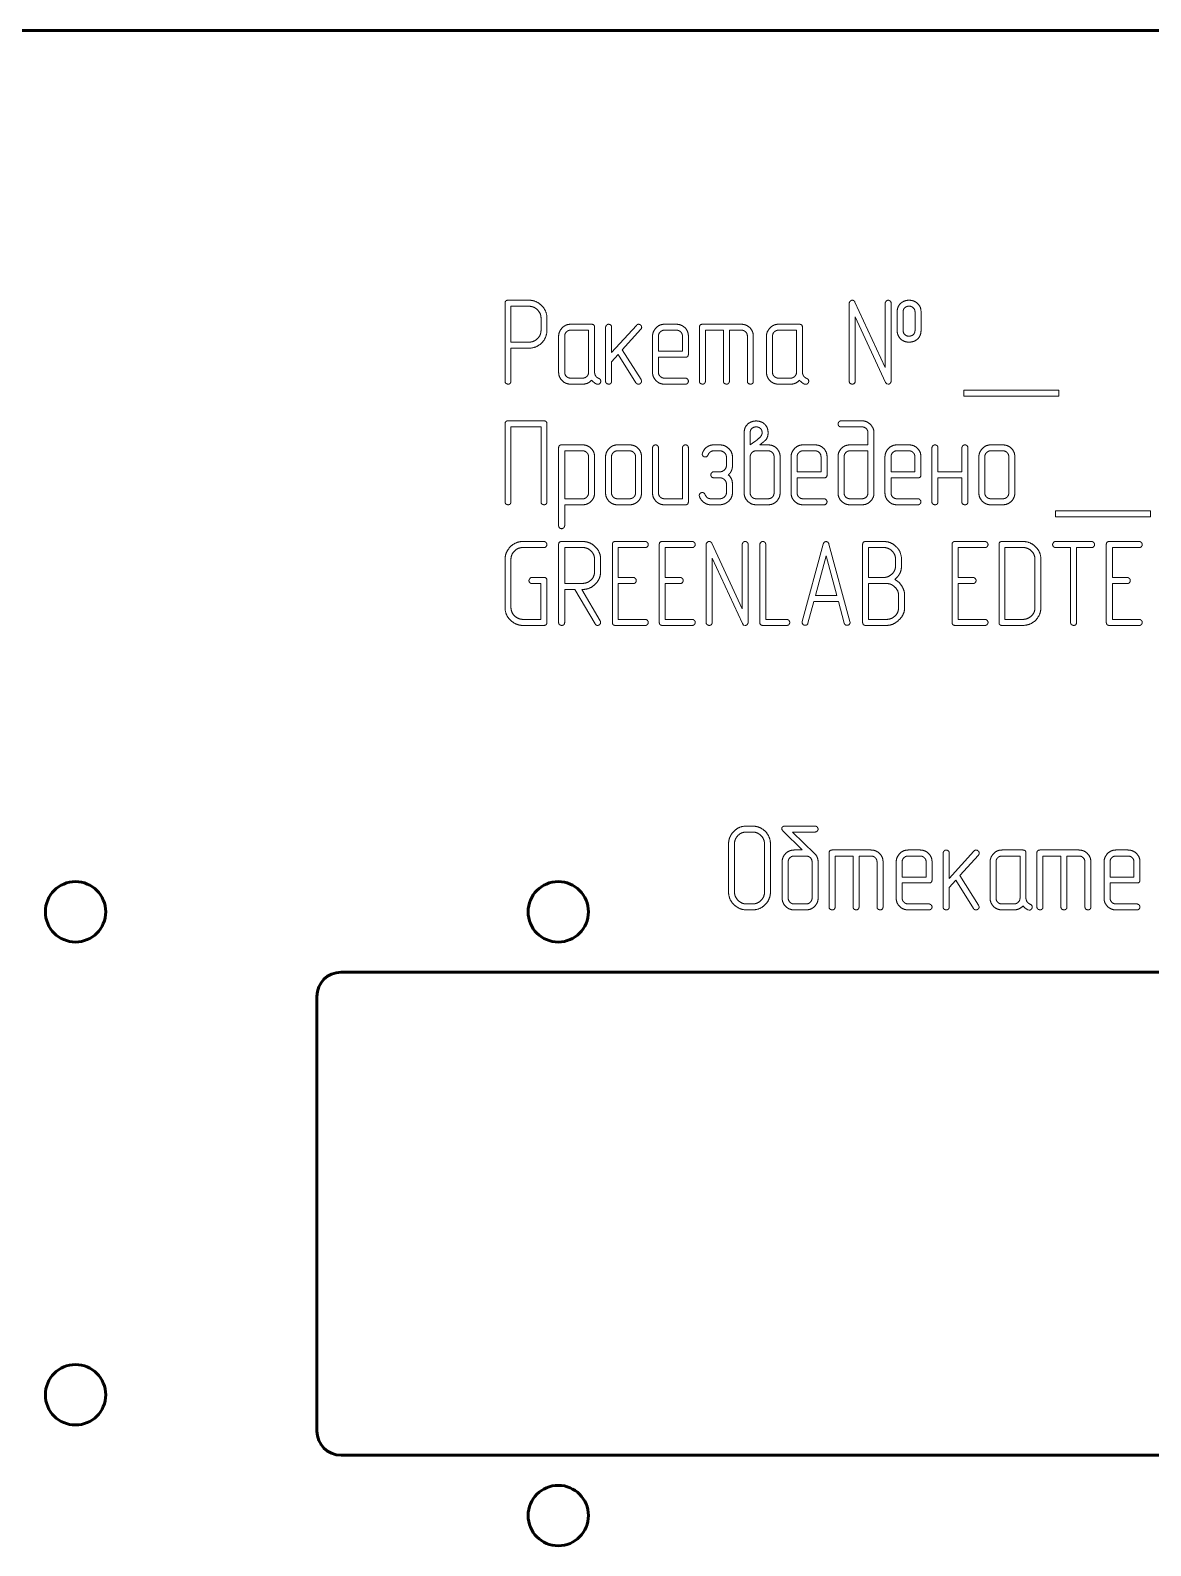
# Model space of a CAD drawing. Header units: millimetres. Extents: x 7 to 590, y 9 to 277.
# Drawn here: x 320.4 to 413.3, y 151.6 to 277.1 of the extents above; entities that cross this region are included whole.
import ezdxf

# ---------------------------------------------------------------- set-up
doc = ezdxf.new("R2010")
doc.units = ezdxf.units.MM
doc.linetypes.add('K5LT_BASIC', pattern=[0])
doc.linetypes.add('K5LT_THIN', pattern=[0])
doc.layers.add('Системный слой', color=7, linetype='Continuous')

msp = doc.modelspace()

# ---------------------------------------------------------------- linework, layer by layer
at = {"layer": 'Системный слой', "color": 150, "linetype": 'K5LT_BASIC', "lineweight": 60, "true_color": 0x0080ff}
for p, q in [((478.19, 277.13), (10.19, 277.13)), ((452.19, 199.13), (346.19, 199.13)), ((344.19, 197.13), (344.19, 161.13)), ((346.19, 159.13), (452.19, 159.13))]:
    msp.add_line(p, q, dxfattribs=at)
at = {"layer": 'Системный слой', "color": 7, "linetype": 'K5LT_THIN', "lineweight": 18}
for p, q in [((361.76, 254.78), (360.02, 254.78)), ((359.78, 254.53), (359.78, 248.08)), ((360.27, 254.28), (360.27, 251.31)), ((361.76, 254.28), (360.27, 254.28)), ((388.3, 254.53), (388.3, 248.08)), ((391.28, 249.21), (388.77, 254.63)), ((391.28, 254.53), (391.28, 249.21)), ((391.77, 248.08), (391.77, 254.53)), ((392.27, 253.79), (392.27, 252.3)), ((392.76, 253.79), (392.76, 252.3)), ((393.75, 252.3), (393.75, 253.79)), ((394.25, 252.3), (394.25, 253.79)), ((362.76, 252.3), (362.76, 253.29)), ((363.25, 252.3), (363.25, 253.29)), ((366.95, 252.79), (365.21, 252.79)), ((366.7, 252.3), (365.21, 252.3)), ((366.7, 248.82), (366.7, 252.3)), ((367.2, 248.82), (367.2, 252.54)), ((368.11, 252.54), (368.11, 248.08)), ((370.66, 252.7), (368.61, 250.44)), ((368.61, 250.44), (368.61, 252.54)), ((369.49, 250.68), (371.03, 252.37)), ((373.98, 252.79), (372.99, 252.79)), ((373.98, 252.3), (372.99, 252.3)), ((375.89, 252.54), (375.89, 248.08)), ((379.36, 252.79), (376.14, 252.79)), ((376.38, 248.08), (376.38, 252.3)), ((376.38, 252.3), (377.87, 252.3)), ((377.87, 252.3), (377.87, 248.08)), ((378.37, 248.08), (378.37, 252.3)), ((378.37, 252.3), (379.36, 252.3)), ((384.17, 252.79), (382.44, 252.79)), ((383.93, 252.3), (382.44, 252.3)), ((383.93, 248.82), (383.93, 252.3)), ((384.42, 248.82), (384.42, 252.54)), ((388.79, 253.4), (391.3, 247.98)), ((388.79, 248.08), (388.79, 253.4)), ((360.27, 251.31), (361.76, 251.31)), ((364.22, 251.8), (364.22, 248.82)), ((364.72, 251.8), (364.72, 248.82)), ((372, 251.8), (372, 248.82)), ((372.49, 251.8), (372.49, 250.56)), ((374.48, 250.56), (374.48, 251.8)), ((374.97, 250.31), (374.97, 251.8)), ((379.86, 251.8), (379.86, 248.08)), ((380.35, 248.08), (380.35, 251.8)), ((381.44, 251.8), (381.44, 248.82)), ((381.94, 251.8), (381.94, 248.82)), ((360.27, 250.81), (361.76, 250.81)), ((360.27, 248.08), (360.27, 250.81)), ((368.61, 249.69), (369.15, 250.29)), ((369.15, 250.29), (370.63, 247.95)), ((371.05, 248.21), (369.49, 250.68)), ((372.49, 250.56), (374.48, 250.56)), ((372.49, 250.06), (374.73, 250.06)), ((372.49, 248.82), (372.49, 250.06)), ((368.61, 248.08), (368.61, 249.69)), ((365.21, 248.33), (366.2, 248.33)), ((365.21, 247.83), (366.2, 247.83)), ((367.39, 247.83), (367.47, 247.82)), ((371.09, 248.08), (371.05, 248.21)), ((374.73, 248.33), (372.99, 248.33)), ((372.99, 247.83), (374.73, 247.83)), ((382.44, 248.33), (383.43, 248.33)), ((382.44, 247.83), (383.43, 247.83)), ((384.61, 247.83), (384.7, 247.82)), ((391.3, 247.98), (391.4, 247.86)), ((391.4, 247.86), (391.52, 247.83)), ((405.66, 247.34), (397.8, 247.34)), ((397.8, 247.34), (397.8, 246.84)), ((405.66, 246.84), (405.66, 247.34)), ((397.8, 246.84), (405.66, 246.84)), ((363, 244.79), (360.02, 244.79)), ((389.35, 244.79), (387.62, 244.79)), ((359.78, 244.54), (359.78, 238.09)), ((360.27, 238.09), (360.27, 244.29)), ((360.27, 244.29), (362.76, 244.29)), ((362.76, 244.29), (362.76, 238.09)), ((363.25, 238.09), (363.25, 244.54)), ((379.59, 243.8), (379.59, 238.83)), ((380.09, 243.8), (380.09, 242.8)), ((387.62, 244.29), (389.35, 244.29)), ((389.85, 243.8), (389.85, 242.8)), ((390.35, 238.83), (390.35, 243.8)), ((364.22, 242.55), (364.22, 236.1)), ((366.21, 242.8), (364.47, 242.8)), ((364.72, 242.31), (364.72, 238.33)), ((366.21, 242.31), (364.72, 242.31)), ((370.09, 242.8), (369.1, 242.8)), ((370.09, 242.31), (369.1, 242.31)), ((372, 242.55), (372, 238.83)), ((372.49, 238.83), (372.49, 242.55)), ((374.48, 242.55), (374.48, 238.34)), ((374.97, 238.09), (374.97, 242.55)), ((377.57, 242.8), (377.07, 242.8)), ((377.07, 242.31), (377.57, 242.31)), ((380.09, 242.8), (380.47, 243.07)), ((381.57, 242.31), (380.59, 242.31)), ((380.9, 242.8), (381.18, 243.03)), ((381.57, 242.8), (380.9, 242.8)), ((385.47, 242.8), (384.47, 242.8)), ((385.47, 242.31), (384.47, 242.31)), ((389.85, 242.8), (388.37, 242.8)), ((389.85, 242.31), (388.37, 242.31)), ((389.85, 238.83), (389.85, 242.31)), ((393.24, 242.8), (392.25, 242.8)), ((393.24, 242.31), (392.25, 242.31)), ((395.15, 242.55), (395.15, 238.09)), ((395.65, 240.57), (395.65, 242.56)), ((397.63, 242.56), (397.63, 240.57)), ((398.13, 238.09), (398.13, 242.55)), ((401.02, 242.8), (400.03, 242.8)), ((401.02, 242.31), (400.03, 242.31)), ((366.7, 238.83), (366.7, 241.82)), ((367.2, 238.83), (367.2, 241.82)), ((368.11, 241.81), (368.11, 238.83)), ((368.6, 241.81), (368.6, 238.83)), ((370.59, 238.83), (370.59, 241.81)), ((371.09, 238.83), (371.09, 241.81)), ((376.14, 242.12), (376.12, 242.03)), ((376.38, 241.8), (376.48, 241.82)), ((376.48, 241.82), (376.51, 241.84)), ((378.12, 241.81), (378.12, 241.07)), ((378.62, 241.07), (378.62, 241.81)), ((380.09, 241.81), (380.09, 238.83)), ((382.07, 238.83), (382.07, 241.81)), ((382.57, 238.83), (382.57, 241.81)), ((383.48, 241.81), (383.48, 238.83)), ((383.98, 241.81), (383.98, 240.57)), ((385.96, 240.57), (385.96, 241.81)), ((386.46, 240.32), (386.46, 241.81)), ((387.37, 241.81), (387.37, 238.83)), ((387.87, 241.81), (387.87, 238.83)), ((391.26, 241.81), (391.26, 238.83)), ((391.76, 241.81), (391.76, 240.57)), ((393.74, 240.57), (393.74, 241.81)), ((394.24, 240.32), (394.24, 241.81)), ((399.04, 241.81), (399.04, 238.83)), ((399.53, 241.81), (399.53, 238.83)), ((401.52, 238.83), (401.52, 241.81)), ((402.02, 238.83), (402.02, 241.81)), ((377.57, 240.57), (377.07, 240.57)), ((377.07, 240.08), (377.57, 240.08)), ((383.98, 240.57), (385.96, 240.57)), ((383.98, 238.83), (383.98, 240.07)), ((383.98, 240.07), (386.21, 240.07)), ((391.76, 240.57), (393.74, 240.57)), ((391.76, 238.83), (391.76, 240.07)), ((391.76, 240.07), (393.99, 240.07)), ((397.63, 240.57), (395.65, 240.57)), ((395.65, 240.08), (397.63, 240.08)), ((395.65, 238.09), (395.65, 240.08)), ((397.63, 240.08), (397.63, 238.09)), ((375.87, 238.62), (375.88, 238.53)), ((378.12, 239.58), (378.12, 238.83)), ((378.62, 238.83), (378.62, 239.58)), ((364.72, 238.33), (366.21, 238.33)), ((364.72, 237.84), (366.21, 237.84)), ((364.72, 236.1), (364.72, 237.84)), ((369.1, 238.34), (370.09, 238.34)), ((369.1, 237.84), (370.09, 237.84)), ((374.48, 238.34), (372.99, 238.34)), ((372.99, 237.84), (374.73, 237.84)), ((377.57, 238.34), (376.83, 238.34)), ((376.83, 237.84), (377.57, 237.84)), ((380.59, 238.34), (381.57, 238.34)), ((380.59, 237.84), (381.57, 237.84)), ((386.21, 238.34), (384.47, 238.34)), ((384.47, 237.84), (386.21, 237.84)), ((388.37, 238.34), (389.35, 238.34)), ((388.37, 237.84), (389.35, 237.84)), ((393.99, 238.34), (392.25, 238.34)), ((392.25, 237.84), (393.99, 237.84)), ((400.03, 238.34), (401.02, 238.34)), ((400.03, 237.84), (401.02, 237.84)), ((413.25, 237.35), (405.4, 237.35)), ((405.4, 237.35), (405.4, 236.85)), ((413.25, 236.85), (413.25, 237.35)), ((405.4, 236.85), (413.25, 236.85)), ((363, 234.8), (361.26, 234.8)), ((366.2, 234.8), (364.47, 234.8)), ((371.4, 234.8), (368.92, 234.8)), ((375.29, 234.8), (372.81, 234.8)), ((391.15, 234.8), (389.66, 234.8)), ((399.55, 234.8), (397.07, 234.8)), ((402.69, 234.8), (400.95, 234.8)), ((408.38, 234.8), (405.4, 234.8)), ((412.33, 234.8), (409.85, 234.8)), ((361.26, 234.3), (363, 234.3)), ((364.22, 234.55), (364.22, 228.1)), ((364.72, 234.3), (364.72, 231.33)), ((366.2, 234.3), (364.72, 234.3)), ((368.67, 234.55), (368.67, 228.1)), ((369.16, 234.3), (371.4, 234.3)), ((369.16, 231.82), (369.16, 234.3)), ((372.56, 234.55), (372.56, 228.1)), ((373.05, 231.82), (373.05, 234.3)), ((373.05, 234.3), (375.29, 234.3)), ((376.44, 234.55), (376.44, 228.1)), ((379.43, 229.23), (376.92, 234.65)), ((379.43, 234.55), (379.43, 229.23)), ((379.92, 228.1), (379.92, 234.55)), ((380.89, 234.55), (380.89, 228.1)), ((381.38, 228.35), (381.38, 234.55)), ((386.14, 234.57), (384.41, 228.17)), ((386.38, 233.61), (385.5, 230.34)), ((387.26, 230.34), (386.38, 233.61)), ((388.36, 228.17), (386.62, 234.57)), ((389.41, 234.55), (389.41, 228.1)), ((391.14, 234.3), (389.9, 234.3)), ((389.9, 234.3), (389.9, 231.82)), ((392.61, 233.62), (392.53, 233.88)), ((392.63, 233.46), (392.61, 233.62)), ((392.63, 232.81), (392.63, 233.46)), ((396.82, 234.55), (396.82, 228.1)), ((397.32, 234.3), (399.55, 234.3)), ((397.32, 231.82), (397.32, 234.3)), ((400.71, 234.55), (400.71, 228.1)), ((402.69, 234.3), (401.2, 234.3)), ((401.2, 234.3), (401.2, 228.35)), ((405.4, 234.3), (406.64, 234.3)), ((406.64, 234.3), (406.64, 228.1)), ((407.13, 234.3), (408.38, 234.3)), ((407.13, 228.1), (407.13, 234.3)), ((409.6, 234.55), (409.6, 228.1)), ((410.1, 231.82), (410.1, 234.3)), ((410.1, 234.3), (412.33, 234.3)), ((359.78, 233.31), (359.78, 229.34)), ((360.27, 229.34), (360.27, 233.31)), ((367.2, 232.32), (367.2, 233.31)), ((367.7, 232.32), (367.7, 233.31)), ((376.94, 233.42), (379.45, 228)), ((376.94, 228.1), (376.94, 233.42)), ((392.14, 232.81), (392.14, 233.31)), ((403.69, 229.34), (403.69, 233.31)), ((404.18, 229.34), (404.18, 233.31)), ((363, 231.82), (362.01, 231.82)), ((362.01, 231.32), (362.75, 231.32)), ((362.75, 231.32), (362.75, 228.35)), ((363.25, 228.1), (363.25, 231.57)), ((364.72, 231.33), (366.2, 231.33)), ((370.41, 231.82), (369.16, 231.82)), ((369.16, 231.32), (370.41, 231.32)), ((369.16, 228.35), (369.16, 231.32)), ((374.3, 231.82), (373.05, 231.82)), ((373.05, 231.32), (374.3, 231.32)), ((373.05, 228.35), (373.05, 231.32)), ((389.9, 231.82), (391.14, 231.82)), ((391.39, 231.32), (389.9, 231.32)), ((389.9, 231.32), (389.9, 228.35)), ((398.56, 231.82), (397.32, 231.82)), ((397.32, 231.32), (398.56, 231.32)), ((397.32, 228.35), (397.32, 231.32)), ((411.34, 231.82), (410.1, 231.82)), ((410.1, 228.35), (410.1, 231.32)), ((410.1, 231.32), (411.34, 231.32)), ((364.72, 230.83), (365.57, 230.83)), ((364.72, 228.1), (364.72, 230.83)), ((365.57, 230.83), (367.24, 227.97)), ((366.14, 230.83), (366.2, 230.83)), ((367.66, 228.22), (366.14, 230.83)), ((384.88, 228.04), (385.37, 229.84)), ((385.37, 229.84), (387.4, 229.84)), ((385.5, 230.34), (387.26, 230.34)), ((387.4, 229.84), (387.88, 228.04)), ((392.39, 229.34), (392.39, 230.33)), ((392.89, 229.34), (392.89, 230.33)), ((362.75, 228.35), (361.26, 228.35)), ((361.26, 227.85), (363, 227.85)), ((368.92, 227.85), (371.4, 227.85)), ((371.4, 228.35), (369.16, 228.35)), ((372.81, 227.85), (375.29, 227.85)), ((375.29, 228.35), (373.05, 228.35)), ((379.45, 228), (379.55, 227.88)), ((379.55, 227.88), (379.67, 227.85)), ((381.14, 227.85), (383.12, 227.85)), ((383.12, 228.35), (381.38, 228.35)), ((384.41, 228.17), (384.4, 228.1)), ((388.37, 228.09), (388.36, 228.17)), ((389.66, 227.85), (391.39, 227.85)), ((389.9, 228.35), (391.39, 228.35)), ((397.07, 227.85), (399.55, 227.85)), ((399.55, 228.35), (397.32, 228.35)), ((400.95, 227.85), (402.69, 227.85)), ((401.2, 228.35), (402.69, 228.35)), ((409.85, 227.85), (412.33, 227.85)), ((412.33, 228.35), (410.1, 228.35)), ((380.28, 211.23), (379.78, 211.23)), ((382.74, 210.91), (382.82, 210.81)), ((385.47, 211.23), (382.99, 211.23)), ((378.3, 209.74), (378.3, 205.78)), ((378.79, 209.74), (378.79, 205.78)), ((380.28, 210.74), (379.78, 210.74)), ((381.28, 205.78), (381.28, 209.74)), ((381.77, 205.78), (381.77, 209.74)), ((382.82, 210.81), (384.41, 209.25)), ((385.42, 208.97), (383.6, 210.74)), ((383.6, 210.74), (385.47, 210.74)), ((384.41, 209.25), (383.74, 209.25)), ((384.72, 208.75), (383.74, 208.75)), ((385.43, 208.96), (385.42, 208.97)), ((385.44, 208.95), (385.43, 208.96)), ((386.63, 209), (386.63, 204.54)), ((390.1, 209.25), (386.88, 209.25)), ((387.13, 204.54), (387.13, 208.75)), ((387.13, 208.75), (388.62, 208.75)), ((388.62, 208.75), (388.62, 204.54)), ((389.11, 208.75), (390.1, 208.75)), ((389.11, 204.54), (389.11, 208.75)), ((394.17, 209.25), (393.18, 209.25)), ((394.17, 208.75), (393.18, 208.75)), ((396.08, 209), (396.08, 204.54)), ((398.63, 209.16), (396.58, 206.89)), ((396.58, 206.89), (396.58, 209)), ((397.46, 207.14), (399, 208.82)), ((402.69, 209.25), (400.96, 209.25)), ((402.45, 208.75), (400.96, 208.75)), ((402.45, 205.28), (402.45, 208.75)), ((402.94, 205.28), (402.94, 209)), ((403.85, 209), (403.85, 204.54)), ((407.33, 209.25), (404.1, 209.25)), ((404.35, 208.75), (405.84, 208.75)), ((404.35, 204.54), (404.35, 208.75)), ((405.84, 208.75), (405.84, 204.54)), ((406.34, 208.75), (407.33, 208.75)), ((406.34, 204.54), (406.34, 208.75)), ((411.39, 209.25), (410.4, 209.25)), ((411.4, 208.75), (410.4, 208.75)), ((382.74, 208.26), (382.74, 205.28)), ((383.24, 208.26), (383.24, 205.28)), ((385.22, 205.28), (385.22, 208.26)), ((385.72, 205.28), (385.72, 208.26)), ((390.6, 208.26), (390.6, 204.54)), ((391.1, 204.54), (391.1, 208.26)), ((392.19, 208.26), (392.19, 205.28)), ((392.68, 208.26), (392.68, 207.01)), ((394.67, 207.01), (394.67, 208.26)), ((395.16, 206.77), (395.16, 208.26)), ((399.02, 204.67), (397.46, 207.14)), ((399.97, 208.26), (399.97, 205.28)), ((400.46, 208.26), (400.46, 205.28)), ((407.83, 208.26), (407.83, 204.54)), ((408.32, 204.54), (408.32, 208.26)), ((409.41, 208.26), (409.41, 205.28)), ((409.91, 208.26), (409.91, 207.01)), ((411.89, 207.01), (411.89, 208.26)), ((412.39, 206.77), (412.39, 208.26)), ((392.68, 207.01), (394.67, 207.01)), ((392.68, 206.52), (394.91, 206.52)), ((392.68, 205.28), (392.68, 206.52)), ((396.58, 206.15), (397.12, 206.75)), ((396.58, 204.54), (396.58, 206.15)), ((397.12, 206.75), (398.6, 204.4)), ((409.91, 207.01), (411.89, 207.01)), ((409.91, 206.52), (412.14, 206.52)), ((409.91, 205.28), (409.91, 206.52)), ((379.78, 204.78), (380.28, 204.78)), ((383.74, 204.78), (384.72, 204.78)), ((394.91, 204.78), (393.18, 204.78)), ((399.06, 204.53), (399.02, 204.67)), ((400.96, 204.78), (401.95, 204.78)), ((412.14, 204.78), (410.4, 204.78)), ((379.78, 204.29), (380.28, 204.29)), ((383.74, 204.29), (384.72, 204.29)), ((393.18, 204.29), (394.91, 204.29)), ((400.96, 204.29), (401.95, 204.29)), ((403.13, 204.29), (403.22, 204.27)), ((410.4, 204.29), (412.14, 204.29))]:
    msp.add_line(p, q, dxfattribs=at)
at = {"layer": 'Системный слой', "color": 150, "linetype": 'K5LT_BASIC', "lineweight": 60, "true_color": 0x0080ff}
for centre in [(324.19, 204.13), (364.19, 204.13), (324.19, 164.13), (364.19, 154.13)]:
    msp.add_circle(centre, 2.5, dxfattribs=at)
for centre, start, end in [((346.19, 197.13), 90, 180), ((346.19, 161.13), 180, 270)]:
    msp.add_arc(centre, 2, start, end, dxfattribs=at)
at = {"layer": 'Системный слой', "color": 7, "linetype": 'K5LT_THIN', "lineweight": 18}
for points in [[(360.02, 254.78), (359.78, 254.78), (359.78, 254.53)], [(362.81, 254.34), (362.37, 254.78), (361.76, 254.78)], [(388.55, 254.78), (388.45, 254.78), (388.37, 254.69)], [(388.67, 254.75), (388.6, 254.78), (388.55, 254.78)], [(391.52, 254.78), (391.42, 254.78), (391.35, 254.69)], [(391.69, 254.71), (391.61, 254.78), (391.52, 254.78)], [(393.26, 254.78), (392.86, 254.78), (392.57, 254.53)], [(393.94, 254.53), (393.66, 254.78), (393.26, 254.78)], [(362.46, 253.99), (362.17, 254.28), (361.76, 254.28)], [(362.76, 253.29), (362.76, 253.7), (362.46, 253.99)], [(363.25, 253.29), (363.25, 253.91), (362.81, 254.34)], [(388.37, 254.69), (388.3, 254.61), (388.3, 254.53)], [(388.77, 254.63), (388.73, 254.72), (388.67, 254.75)], [(391.35, 254.69), (391.28, 254.61), (391.28, 254.53)], [(391.77, 254.53), (391.77, 254.65), (391.69, 254.71)], [(392.57, 254.53), (392.27, 254.26), (392.27, 253.79)], [(392.91, 254.16), (392.76, 254.04), (392.76, 253.79)], [(393.26, 254.29), (393.05, 254.29), (392.91, 254.16)], [(393.6, 254.15), (393.46, 254.29), (393.26, 254.29)], [(393.75, 253.79), (393.75, 254.02), (393.6, 254.15)], [(394.25, 253.79), (394.25, 254.27), (393.94, 254.53)], [(362.46, 251.59), (362.76, 251.87), (362.76, 252.3)], [(362.82, 251.25), (363.25, 251.69), (363.25, 252.3)], [(364.5, 252.48), (364.22, 252.17), (364.22, 251.8)], [(365.21, 252.79), (364.79, 252.79), (364.5, 252.48)], [(365.21, 252.3), (365, 252.3), (364.86, 252.15)], [(367.2, 252.54), (367.2, 252.79), (366.95, 252.79)], [(368.19, 252.71), (368.11, 252.62), (368.11, 252.54)], [(368.36, 252.79), (368.26, 252.79), (368.19, 252.71)], [(368.53, 252.73), (368.45, 252.79), (368.36, 252.79)], [(368.61, 252.54), (368.61, 252.66), (368.53, 252.73)], [(370.85, 252.79), (370.75, 252.79), (370.66, 252.7)], [(371.02, 252.72), (370.94, 252.79), (370.85, 252.79)], [(371.1, 252.53), (371.1, 252.64), (371.02, 252.72)], [(371.03, 252.37), (371.1, 252.44), (371.1, 252.53)], [(372.28, 252.48), (372, 252.17), (372, 251.8)], [(372.99, 252.79), (372.56, 252.79), (372.28, 252.48)], [(372.99, 252.3), (372.78, 252.3), (372.64, 252.15)], [(374.68, 252.51), (374.39, 252.79), (373.98, 252.79)], [(374.34, 252.15), (374.19, 252.3), (373.98, 252.3)], [(374.97, 251.8), (374.97, 252.22), (374.68, 252.51)], [(376.14, 252.79), (375.89, 252.79), (375.89, 252.54)], [(380.06, 252.51), (379.77, 252.79), (379.36, 252.79)], [(379.36, 252.3), (379.57, 252.3), (379.72, 252.15)], [(380.35, 251.8), (380.35, 252.22), (380.06, 252.51)], [(381.73, 252.48), (381.44, 252.17), (381.44, 251.8)], [(382.44, 252.79), (382.01, 252.79), (381.73, 252.48)], [(382.44, 252.3), (382.23, 252.3), (382.08, 252.15)], [(384.42, 252.54), (384.42, 252.79), (384.17, 252.79)], [(392.27, 252.3), (392.27, 251.83), (392.58, 251.55)], [(392.76, 252.3), (392.76, 252.06), (392.92, 251.92)], [(393.6, 251.92), (393.75, 252.06), (393.75, 252.3)], [(393.94, 251.55), (394.25, 251.83), (394.25, 252.3)], [(361.76, 251.31), (362.16, 251.31), (362.46, 251.59)], [(361.76, 250.81), (362.38, 250.81), (362.82, 251.25)], [(364.86, 252.15), (364.72, 252.01), (364.72, 251.8)], [(372.64, 252.15), (372.49, 252.01), (372.49, 251.8)], [(374.48, 251.8), (374.48, 252.01), (374.34, 252.15)], [(379.72, 252.15), (379.86, 252.01), (379.86, 251.8)], [(382.08, 252.15), (381.94, 252.01), (381.94, 251.8)], [(392.58, 251.55), (392.86, 251.31), (393.26, 251.31)], [(392.92, 251.92), (393.05, 251.8), (393.26, 251.8)], [(393.26, 251.8), (393.41, 251.8), (393.6, 251.92)], [(393.26, 251.31), (393.66, 251.31), (393.94, 251.55)], [(374.73, 250.06), (374.97, 250.06), (374.97, 250.31)], [(364.22, 248.82), (364.22, 248.41), (364.51, 248.12)], [(364.72, 248.82), (364.72, 248.61), (364.86, 248.47)], [(366.56, 248.47), (366.7, 248.61), (366.7, 248.82)], [(367.29, 248.51), (367.2, 248.68), (367.2, 248.82)], [(367.53, 248.31), (367.36, 248.4), (367.29, 248.51)], [(372, 248.82), (372, 248.41), (372.29, 248.12)], [(372.64, 248.47), (372.49, 248.61), (372.49, 248.82)], [(381.44, 248.82), (381.44, 248.41), (381.73, 248.12)], [(381.94, 248.82), (381.94, 248.61), (382.08, 248.47)], [(383.78, 248.47), (383.93, 248.61), (383.93, 248.82)], [(384.51, 248.51), (384.42, 248.68), (384.42, 248.82)], [(384.76, 248.31), (384.58, 248.4), (384.51, 248.51)], [(359.78, 248.08), (359.78, 247.95), (359.85, 247.89)], [(359.85, 247.89), (359.98, 247.83), (360.02, 247.83)], [(360.02, 247.83), (360.13, 247.83), (360.2, 247.89)], [(360.2, 247.89), (360.27, 247.96), (360.27, 248.08)], [(364.51, 248.12), (364.8, 247.83), (365.21, 247.83)], [(364.86, 248.47), (365, 248.33), (365.21, 248.33)], [(366.2, 248.33), (366.41, 248.33), (366.56, 248.47)], [(366.2, 247.83), (366.66, 247.83), (366.95, 248.16)], [(366.95, 248.16), (367.1, 248), (367.15, 247.97)], [(367.15, 247.97), (367.28, 247.86), (367.39, 247.83)], [(367.47, 247.82), (367.58, 247.82), (367.64, 247.89)], [(367.71, 248.07), (367.71, 248.25), (367.53, 248.31)], [(367.64, 247.89), (367.71, 247.97), (367.71, 248.07)], [(368.11, 248.08), (368.11, 247.95), (368.19, 247.89)], [(368.19, 247.89), (368.32, 247.83), (368.36, 247.83)], [(368.36, 247.83), (368.47, 247.83), (368.54, 247.89)], [(368.54, 247.89), (368.61, 247.96), (368.61, 248.08)], [(370.63, 247.95), (370.68, 247.88), (370.72, 247.86)], [(370.72, 247.86), (370.77, 247.83), (370.83, 247.83)], [(370.83, 247.83), (370.93, 247.83), (371.01, 247.9)], [(371.01, 247.9), (371.09, 247.99), (371.09, 248.08)], [(372.29, 248.12), (372.57, 247.83), (372.99, 247.83)], [(372.99, 248.33), (372.78, 248.33), (372.64, 248.47)], [(374.9, 248.25), (374.82, 248.33), (374.73, 248.33)], [(374.73, 247.83), (374.85, 247.83), (374.91, 247.91)], [(374.97, 248.08), (374.97, 248.17), (374.9, 248.25)], [(374.91, 247.91), (374.97, 247.99), (374.97, 248.08)], [(375.89, 248.08), (375.89, 247.95), (375.96, 247.89)], [(375.96, 247.89), (376.09, 247.83), (376.14, 247.83)], [(376.14, 247.83), (376.24, 247.83), (376.31, 247.89)], [(376.31, 247.89), (376.38, 247.96), (376.38, 248.08)], [(377.87, 248.08), (377.87, 247.95), (377.95, 247.89)], [(377.95, 247.89), (378.08, 247.83), (378.12, 247.83)], [(378.12, 247.83), (378.23, 247.83), (378.3, 247.89)], [(378.3, 247.89), (378.37, 247.96), (378.37, 248.08)], [(379.86, 248.08), (379.86, 247.95), (379.93, 247.89)], [(379.93, 247.89), (380.06, 247.83), (380.11, 247.83)], [(380.11, 247.83), (380.22, 247.83), (380.29, 247.89)], [(380.29, 247.89), (380.35, 247.96), (380.35, 248.08)], [(381.73, 248.12), (382.02, 247.83), (382.44, 247.83)], [(382.08, 248.47), (382.23, 248.33), (382.44, 248.33)], [(383.43, 248.33), (383.64, 248.33), (383.78, 248.47)], [(383.43, 247.83), (383.88, 247.83), (384.17, 248.16)], [(384.17, 248.16), (384.33, 248), (384.37, 247.97)], [(384.37, 247.97), (384.5, 247.86), (384.61, 247.83)], [(384.7, 247.82), (384.81, 247.82), (384.87, 247.89)], [(384.94, 248.07), (384.94, 248.25), (384.76, 248.31)], [(384.87, 247.89), (384.94, 247.97), (384.94, 248.07)], [(388.3, 248.08), (388.3, 247.95), (388.37, 247.89)], [(388.37, 247.89), (388.5, 247.83), (388.54, 247.83)], [(388.54, 247.83), (388.65, 247.83), (388.72, 247.89)], [(388.72, 247.89), (388.79, 247.96), (388.79, 248.08)], [(391.52, 247.83), (391.62, 247.83), (391.7, 247.9)], [(391.7, 247.9), (391.77, 248.02), (391.77, 248.08)], [(360.02, 244.79), (359.78, 244.79), (359.78, 244.54)], [(363.25, 244.54), (363.25, 244.79), (363, 244.79)], [(380.59, 244.78), (380.19, 244.78), (379.9, 244.53)], [(381.27, 244.54), (380.99, 244.78), (380.59, 244.78)], [(387.62, 244.79), (387.5, 244.79), (387.43, 244.69)], [(390.05, 244.49), (389.76, 244.79), (389.35, 244.79)], [(379.9, 244.53), (379.59, 244.26), (379.59, 243.8)], [(380.23, 244.16), (380.09, 244.04), (380.09, 243.8)], [(380.59, 244.29), (380.38, 244.29), (380.23, 244.16)], [(380.94, 244.16), (380.79, 244.29), (380.59, 244.29)], [(380.9, 243.43), (381.08, 243.6), (381.08, 243.81)], [(381.08, 243.81), (381.08, 244.03), (380.94, 244.16)], [(381.57, 243.92), (381.53, 244.3), (381.27, 244.54)], [(381.37, 243.2), (381.61, 243.46), (381.57, 243.92)], [(387.43, 244.69), (387.37, 244.59), (387.37, 244.54)], [(387.37, 244.54), (387.37, 244.44), (387.44, 244.36)], [(387.44, 244.36), (387.51, 244.29), (387.62, 244.29)], [(389.35, 244.29), (389.56, 244.29), (389.71, 244.15)], [(389.71, 244.15), (389.85, 244), (389.85, 243.8)], [(390.35, 243.8), (390.35, 244.2), (390.05, 244.49)], [(364.47, 242.8), (364.22, 242.8), (364.22, 242.55)], [(366.9, 242.52), (366.61, 242.8), (366.21, 242.8)], [(366.56, 242.16), (366.41, 242.31), (366.21, 242.31)], [(367.2, 241.82), (367.2, 242.23), (366.9, 242.52)], [(368.39, 242.49), (368.11, 242.18), (368.11, 241.81)], [(369.1, 242.8), (368.67, 242.8), (368.39, 242.49)], [(369.1, 242.31), (368.89, 242.31), (368.75, 242.16)], [(370.8, 242.52), (370.51, 242.8), (370.09, 242.8)], [(370.45, 242.16), (370.3, 242.31), (370.09, 242.31)], [(371.09, 241.81), (371.09, 242.23), (370.8, 242.52)], [(372.07, 242.72), (372, 242.63), (372, 242.55)], [(372.25, 242.8), (372.15, 242.8), (372.07, 242.72)], [(372.41, 242.74), (372.34, 242.8), (372.25, 242.8)], [(372.49, 242.55), (372.49, 242.67), (372.41, 242.74)], [(374.55, 242.72), (374.48, 242.63), (374.48, 242.55)], [(374.73, 242.8), (374.63, 242.8), (374.55, 242.72)], [(374.9, 242.74), (374.82, 242.8), (374.73, 242.8)], [(374.97, 242.55), (374.97, 242.67), (374.9, 242.74)], [(376.5, 242.62), (376.24, 242.43), (376.14, 242.12)], [(377.07, 242.8), (376.75, 242.8), (376.5, 242.62)], [(376.6, 241.96), (376.65, 242.12), (376.79, 242.22)], [(376.79, 242.22), (376.93, 242.31), (377.07, 242.31)], [(378.3, 242.51), (377.99, 242.8), (377.57, 242.8)], [(377.57, 242.31), (377.78, 242.31), (377.95, 242.16)], [(378.62, 241.81), (378.62, 242.21), (378.3, 242.51)], [(380.59, 242.31), (380.38, 242.31), (380.24, 242.16)], [(380.47, 243.07), (380.63, 243.17), (380.9, 243.43)], [(381.18, 243.03), (381.28, 243.11), (381.37, 243.2)], [(382.28, 242.52), (381.99, 242.8), (381.57, 242.8)], [(381.93, 242.16), (381.79, 242.31), (381.57, 242.31)], [(382.57, 241.81), (382.57, 242.23), (382.28, 242.52)], [(383.76, 242.49), (383.48, 242.18), (383.48, 241.81)], [(384.47, 242.8), (384.05, 242.8), (383.76, 242.49)], [(384.47, 242.31), (384.26, 242.31), (384.12, 242.16)], [(386.17, 242.52), (385.88, 242.8), (385.47, 242.8)], [(385.82, 242.16), (385.67, 242.31), (385.47, 242.31)], [(386.46, 241.81), (386.46, 242.23), (386.17, 242.52)], [(387.66, 242.52), (387.37, 242.23), (387.37, 241.81)], [(388.37, 242.8), (387.95, 242.8), (387.66, 242.52)], [(388.37, 242.31), (388.16, 242.31), (388.01, 242.16)], [(391.54, 242.49), (391.26, 242.18), (391.26, 241.81)], [(392.25, 242.8), (391.83, 242.8), (391.54, 242.49)], [(392.25, 242.31), (392.04, 242.31), (391.9, 242.16)], [(393.95, 242.52), (393.66, 242.8), (393.24, 242.8)], [(393.6, 242.16), (393.45, 242.31), (393.24, 242.31)], [(394.24, 241.81), (394.24, 242.23), (393.95, 242.52)], [(395.22, 242.72), (395.15, 242.63), (395.15, 242.55)], [(395.4, 242.8), (395.3, 242.8), (395.22, 242.72)], [(395.57, 242.74), (395.49, 242.8), (395.4, 242.8)], [(395.65, 242.56), (395.65, 242.67), (395.57, 242.74)], [(397.7, 242.72), (397.63, 242.63), (397.63, 242.56)], [(397.88, 242.8), (397.78, 242.8), (397.7, 242.72)], [(398.05, 242.74), (397.97, 242.8), (397.88, 242.8)], [(398.13, 242.55), (398.13, 242.67), (398.05, 242.74)], [(399.32, 242.49), (399.04, 242.18), (399.04, 241.81)], [(400.03, 242.8), (399.6, 242.8), (399.32, 242.49)], [(400.03, 242.31), (399.82, 242.31), (399.68, 242.16)], [(401.73, 242.52), (401.43, 242.8), (401.02, 242.8)], [(401.38, 242.16), (401.23, 242.31), (401.02, 242.31)], [(402.02, 241.81), (402.02, 242.23), (401.73, 242.52)], [(366.7, 241.82), (366.7, 242.02), (366.56, 242.16)], [(368.75, 242.16), (368.6, 242.02), (368.6, 241.81)], [(370.59, 241.81), (370.59, 242.02), (370.45, 242.16)], [(376.12, 242.03), (376.12, 241.93), (376.2, 241.86)], [(376.2, 241.86), (376.28, 241.8), (376.38, 241.8)], [(376.51, 241.84), (376.59, 241.93), (376.6, 241.96)], [(377.95, 242.16), (378.12, 242.01), (378.12, 241.81)], [(378.12, 241.07), (378.12, 240.87), (377.95, 240.72)], [(378.53, 240.65), (378.62, 240.82), (378.62, 241.07)], [(380.24, 242.16), (380.09, 242.01), (380.09, 241.81)], [(382.07, 241.81), (382.07, 242.02), (381.93, 242.16)], [(384.12, 242.16), (383.98, 242.02), (383.98, 241.81)], [(385.96, 241.81), (385.96, 242.02), (385.82, 242.16)], [(388.01, 242.16), (387.87, 242.01), (387.87, 241.81)], [(391.9, 242.16), (391.76, 242.02), (391.76, 241.81)], [(393.74, 241.81), (393.74, 242.02), (393.6, 242.16)], [(399.68, 242.16), (399.53, 242.02), (399.53, 241.81)], [(401.52, 241.81), (401.52, 242.02), (401.38, 242.16)], [(376.89, 240.48), (376.83, 240.38), (376.83, 240.32)], [(376.83, 240.32), (376.83, 240.23), (376.89, 240.15)], [(377.07, 240.57), (376.95, 240.57), (376.89, 240.48)], [(376.89, 240.15), (376.96, 240.08), (377.07, 240.08)], [(377.95, 240.72), (377.78, 240.57), (377.57, 240.57)], [(377.57, 240.08), (377.78, 240.08), (377.95, 239.93)], [(377.95, 239.93), (378.12, 239.77), (378.12, 239.58)], [(378.28, 240.32), (378.47, 240.48), (378.53, 240.65)], [(378.62, 239.58), (378.62, 240.03), (378.28, 240.32)], [(386.21, 240.07), (386.46, 240.07), (386.46, 240.32)], [(393.99, 240.07), (394.24, 240.07), (394.24, 240.32)], [(366.21, 238.33), (366.4, 238.33), (366.55, 238.48)], [(366.55, 238.48), (366.7, 238.63), (366.7, 238.83)], [(366.91, 238.13), (367.2, 238.42), (367.2, 238.83)], [(368.11, 238.83), (368.11, 238.42), (368.4, 238.13)], [(368.6, 238.83), (368.6, 238.62), (368.75, 238.48)], [(368.75, 238.48), (368.89, 238.34), (369.1, 238.34)], [(370.09, 238.34), (370.3, 238.34), (370.45, 238.48)], [(370.45, 238.48), (370.59, 238.62), (370.59, 238.83)], [(370.8, 238.13), (371.09, 238.42), (371.09, 238.83)], [(372, 238.83), (372, 238.42), (372.29, 238.13)], [(372.64, 238.48), (372.49, 238.62), (372.49, 238.83)], [(372.99, 238.34), (372.78, 238.34), (372.64, 238.48)], [(375.94, 238.78), (375.87, 238.7), (375.87, 238.62)], [(375.88, 238.53), (376.02, 238.19), (376.28, 238.02)], [(376.13, 238.85), (376.02, 238.85), (375.94, 238.78)], [(376.35, 238.69), (376.29, 238.85), (376.13, 238.85)], [(376.53, 238.43), (376.4, 238.57), (376.35, 238.69)], [(377.95, 238.48), (377.78, 238.34), (377.57, 238.34)], [(378.12, 238.83), (378.12, 238.64), (377.95, 238.48)], [(378.3, 238.13), (378.62, 238.43), (378.62, 238.83)], [(379.59, 238.83), (379.59, 238.43), (379.89, 238.13)], [(380.09, 238.83), (380.09, 238.63), (380.23, 238.48)], [(380.23, 238.48), (380.38, 238.34), (380.59, 238.34)], [(381.57, 238.34), (381.78, 238.34), (381.93, 238.48)], [(381.93, 238.48), (382.07, 238.63), (382.07, 238.83)], [(382.28, 238.13), (382.57, 238.43), (382.57, 238.83)], [(383.48, 238.83), (383.48, 238.42), (383.77, 238.13)], [(384.12, 238.48), (383.98, 238.62), (383.98, 238.83)], [(384.47, 238.34), (384.26, 238.34), (384.12, 238.48)], [(387.37, 238.83), (387.37, 238.43), (387.66, 238.13)], [(387.87, 238.83), (387.87, 238.62), (388.01, 238.48)], [(388.01, 238.48), (388.15, 238.34), (388.37, 238.34)], [(389.35, 238.34), (389.56, 238.34), (389.71, 238.48)], [(389.71, 238.48), (389.85, 238.63), (389.85, 238.83)], [(390.06, 238.13), (390.35, 238.43), (390.35, 238.83)], [(391.26, 238.83), (391.26, 238.42), (391.55, 238.13)], [(391.9, 238.48), (391.76, 238.62), (391.76, 238.83)], [(392.25, 238.34), (392.04, 238.34), (391.9, 238.48)], [(399.04, 238.83), (399.04, 238.42), (399.33, 238.13)], [(399.53, 238.83), (399.53, 238.62), (399.68, 238.48)], [(399.68, 238.48), (399.82, 238.34), (400.03, 238.34)], [(401.02, 238.34), (401.23, 238.34), (401.38, 238.48)], [(401.38, 238.48), (401.52, 238.62), (401.52, 238.83)], [(401.73, 238.13), (402.02, 238.42), (402.02, 238.83)], [(359.78, 238.09), (359.78, 237.96), (359.85, 237.9)], [(359.85, 237.9), (359.98, 237.84), (360.02, 237.84)], [(360.02, 237.84), (360.13, 237.84), (360.2, 237.9)], [(360.2, 237.9), (360.27, 237.97), (360.27, 238.09)], [(362.76, 238.09), (362.76, 237.96), (362.83, 237.9)], [(362.83, 237.9), (362.96, 237.84), (363.01, 237.84)], [(363.01, 237.84), (363.11, 237.84), (363.18, 237.9)], [(363.18, 237.9), (363.25, 237.97), (363.25, 238.09)], [(366.21, 237.84), (366.63, 237.84), (366.91, 238.13)], [(368.4, 238.13), (368.68, 237.84), (369.1, 237.84)], [(370.09, 237.84), (370.51, 237.84), (370.8, 238.13)], [(372.29, 238.13), (372.57, 237.84), (372.99, 237.84)], [(374.73, 237.84), (374.97, 237.84), (374.97, 238.09)], [(376.28, 238.02), (376.53, 237.84), (376.83, 237.84)], [(376.83, 238.34), (376.66, 238.34), (376.53, 238.43)], [(377.57, 237.84), (377.73, 237.84), (377.97, 237.92)], [(377.97, 237.92), (378.2, 238.04), (378.3, 238.13)], [(379.89, 238.13), (380.18, 237.84), (380.59, 237.84)], [(381.57, 237.84), (382, 237.84), (382.28, 238.13)], [(383.77, 238.13), (384.06, 237.84), (384.47, 237.84)], [(386.38, 238.26), (386.3, 238.34), (386.21, 238.34)], [(386.21, 237.84), (386.33, 237.84), (386.39, 237.92)], [(386.46, 238.09), (386.46, 238.18), (386.38, 238.26)], [(386.39, 237.92), (386.46, 238), (386.46, 238.09)], [(387.66, 238.13), (387.96, 237.84), (388.37, 237.84)], [(389.35, 237.84), (389.78, 237.84), (390.06, 238.13)], [(391.55, 238.13), (391.84, 237.84), (392.25, 237.84)], [(394.16, 238.26), (394.08, 238.34), (393.99, 238.34)], [(393.99, 237.84), (394.11, 237.84), (394.17, 237.92)], [(394.24, 238.09), (394.24, 238.18), (394.16, 238.26)], [(394.17, 237.92), (394.24, 238), (394.24, 238.09)], [(395.15, 238.09), (395.15, 237.96), (395.22, 237.9)], [(395.22, 237.9), (395.35, 237.84), (395.4, 237.84)], [(395.4, 237.84), (395.51, 237.84), (395.58, 237.9)], [(395.58, 237.9), (395.65, 237.97), (395.65, 238.09)], [(397.63, 238.09), (397.63, 237.96), (397.7, 237.9)], [(397.7, 237.9), (397.83, 237.84), (397.88, 237.84)], [(397.88, 237.84), (397.99, 237.84), (398.06, 237.9)], [(398.06, 237.9), (398.13, 237.97), (398.13, 238.09)], [(399.33, 238.13), (399.61, 237.84), (400.03, 237.84)], [(401.02, 237.84), (401.44, 237.84), (401.73, 238.13)], [(364.22, 236.1), (364.22, 235.99), (364.3, 235.92)], [(364.64, 235.94), (364.72, 236.02), (364.72, 236.1)], [(361.26, 234.8), (360.64, 234.8), (360.21, 234.35)], [(363.17, 234.72), (363.09, 234.8), (363, 234.8)], [(363.25, 234.55), (363.25, 234.64), (363.17, 234.72)], [(364.47, 234.8), (364.22, 234.8), (364.22, 234.55)], [(364.3, 235.92), (364.38, 235.86), (364.47, 235.86)], [(364.47, 235.86), (364.56, 235.86), (364.64, 235.94)], [(367.26, 234.36), (366.81, 234.8), (366.2, 234.8)], [(368.92, 234.8), (368.67, 234.8), (368.67, 234.55)], [(371.57, 234.72), (371.49, 234.8), (371.4, 234.8)], [(371.65, 234.55), (371.65, 234.64), (371.57, 234.72)], [(372.81, 234.8), (372.56, 234.8), (372.56, 234.55)], [(375.46, 234.72), (375.38, 234.8), (375.29, 234.8)], [(375.54, 234.55), (375.54, 234.64), (375.46, 234.72)], [(376.52, 234.71), (376.44, 234.63), (376.44, 234.55)], [(376.69, 234.8), (376.59, 234.8), (376.52, 234.71)], [(376.81, 234.77), (376.75, 234.8), (376.69, 234.8)], [(376.92, 234.65), (376.88, 234.74), (376.81, 234.77)], [(379.5, 234.71), (379.43, 234.63), (379.43, 234.55)], [(379.67, 234.8), (379.57, 234.8), (379.5, 234.71)], [(379.84, 234.73), (379.76, 234.8), (379.67, 234.8)], [(379.92, 234.55), (379.92, 234.67), (379.84, 234.73)], [(380.96, 234.71), (380.89, 234.63), (380.89, 234.55)], [(381.14, 234.8), (381.04, 234.8), (380.96, 234.71)], [(381.3, 234.73), (381.23, 234.8), (381.14, 234.8)], [(381.38, 234.55), (381.38, 234.67), (381.3, 234.73)], [(386.38, 234.79), (386.2, 234.79), (386.14, 234.57)], [(386.62, 234.57), (386.56, 234.79), (386.38, 234.79)], [(389.66, 234.8), (389.41, 234.8), (389.41, 234.55)], [(392.2, 234.36), (391.76, 234.8), (391.15, 234.8)], [(397.07, 234.8), (396.82, 234.8), (396.82, 234.55)], [(399.72, 234.72), (399.64, 234.8), (399.55, 234.8)], [(399.8, 234.55), (399.8, 234.64), (399.72, 234.72)], [(400.95, 234.8), (400.71, 234.8), (400.71, 234.55)], [(403.74, 234.36), (403.3, 234.8), (402.69, 234.8)], [(405.21, 234.7), (405.15, 234.6), (405.15, 234.55)], [(405.4, 234.8), (405.28, 234.8), (405.21, 234.7)], [(408.55, 234.72), (408.47, 234.8), (408.38, 234.8)], [(408.63, 234.55), (408.63, 234.64), (408.55, 234.72)], [(409.85, 234.8), (409.6, 234.8), (409.6, 234.55)], [(412.5, 234.72), (412.42, 234.8), (412.33, 234.8)], [(412.58, 234.55), (412.58, 234.64), (412.5, 234.72)], [(360.21, 234.35), (359.78, 233.9), (359.78, 233.31)], [(360.27, 233.31), (360.27, 233.72), (360.56, 234.01)], [(360.56, 234.01), (360.85, 234.3), (361.26, 234.3)], [(363, 234.3), (363.12, 234.3), (363.18, 234.38)], [(363.18, 234.38), (363.25, 234.46), (363.25, 234.55)], [(366.91, 234.01), (366.62, 234.3), (366.2, 234.3)], [(367.2, 233.31), (367.2, 233.72), (366.91, 234.01)], [(367.7, 233.31), (367.7, 233.93), (367.26, 234.36)], [(371.4, 234.3), (371.52, 234.3), (371.58, 234.38)], [(371.58, 234.38), (371.65, 234.46), (371.65, 234.55)], [(375.29, 234.3), (375.41, 234.3), (375.47, 234.38)], [(375.47, 234.38), (375.54, 234.46), (375.54, 234.55)], [(391.85, 234.01), (391.57, 234.3), (391.14, 234.3)], [(392.14, 233.31), (392.14, 233.72), (391.85, 234.01)], [(392.53, 233.88), (392.42, 234.15), (392.2, 234.36)], [(399.55, 234.3), (399.67, 234.3), (399.73, 234.38)], [(399.73, 234.38), (399.8, 234.46), (399.8, 234.55)], [(403.4, 234.01), (403.1, 234.3), (402.69, 234.3)], [(403.69, 233.31), (403.69, 233.72), (403.4, 234.01)], [(404.18, 233.31), (404.18, 233.93), (403.74, 234.36)], [(405.15, 234.55), (405.15, 234.45), (405.22, 234.37)], [(405.22, 234.37), (405.29, 234.3), (405.4, 234.3)], [(408.38, 234.3), (408.5, 234.3), (408.56, 234.38)], [(408.56, 234.38), (408.63, 234.46), (408.63, 234.55)], [(412.33, 234.3), (412.45, 234.3), (412.51, 234.38)], [(412.51, 234.38), (412.58, 234.46), (412.58, 234.55)], [(366.9, 231.61), (367.2, 231.89), (367.2, 232.32)], [(367.26, 231.27), (367.7, 231.71), (367.7, 232.32)], [(391.84, 232.11), (392.14, 232.4), (392.14, 232.81)], [(392.5, 232.17), (392.63, 232.45), (392.63, 232.81)], [(361.83, 231.72), (361.76, 231.62), (361.76, 231.57)], [(361.76, 231.57), (361.76, 231.47), (361.83, 231.39)], [(362.01, 231.82), (361.89, 231.82), (361.83, 231.72)], [(361.83, 231.39), (361.9, 231.32), (362.01, 231.32)], [(363.25, 231.57), (363.25, 231.82), (363, 231.82)], [(366.2, 231.33), (366.61, 231.33), (366.9, 231.61)], [(366.2, 230.83), (366.82, 230.83), (367.26, 231.27)], [(370.58, 231.74), (370.5, 231.82), (370.41, 231.82)], [(370.41, 231.32), (370.53, 231.32), (370.59, 231.4)], [(370.65, 231.57), (370.65, 231.66), (370.58, 231.74)], [(370.59, 231.4), (370.65, 231.48), (370.65, 231.57)], [(374.46, 231.74), (374.39, 231.82), (374.3, 231.82)], [(374.3, 231.32), (374.41, 231.32), (374.48, 231.4)], [(374.54, 231.57), (374.54, 231.66), (374.46, 231.74)], [(374.48, 231.4), (374.54, 231.48), (374.54, 231.57)], [(391.14, 231.82), (391.55, 231.82), (391.84, 232.11)], [(392.09, 231.02), (391.79, 231.32), (391.39, 231.32)], [(392.08, 231.65), (392.36, 231.9), (392.5, 232.17)], [(392.66, 231.1), (392.43, 231.47), (392.08, 231.65)], [(392.39, 230.33), (392.39, 230.72), (392.09, 231.02)], [(392.89, 230.33), (392.89, 230.73), (392.66, 231.1)], [(398.73, 231.74), (398.65, 231.82), (398.56, 231.82)], [(398.56, 231.32), (398.68, 231.32), (398.74, 231.4)], [(398.81, 231.57), (398.81, 231.66), (398.73, 231.74)], [(398.74, 231.4), (398.81, 231.48), (398.81, 231.57)], [(411.51, 231.74), (411.43, 231.82), (411.34, 231.82)], [(411.34, 231.32), (411.46, 231.32), (411.52, 231.4)], [(411.59, 231.57), (411.59, 231.66), (411.51, 231.74)], [(411.52, 231.4), (411.59, 231.48), (411.59, 231.57)], [(359.78, 229.34), (359.78, 228.71), (360.23, 228.28)], [(360.57, 228.64), (360.27, 228.94), (360.27, 229.34)], [(361.26, 228.35), (360.87, 228.35), (360.57, 228.64)], [(391.39, 228.35), (391.8, 228.35), (392.09, 228.63)], [(392.09, 228.63), (392.39, 228.91), (392.39, 229.34)], [(392.42, 228.3), (392.89, 228.74), (392.89, 229.34)], [(402.69, 228.35), (403.09, 228.35), (403.39, 228.63)], [(403.39, 228.63), (403.69, 228.91), (403.69, 229.34)], [(403.75, 228.29), (404.18, 228.73), (404.18, 229.34)], [(360.23, 228.28), (360.69, 227.85), (361.26, 227.85)], [(363, 227.85), (363.25, 227.85), (363.25, 228.1)], [(364.22, 228.1), (364.22, 227.97), (364.29, 227.91)], [(364.29, 227.91), (364.42, 227.85), (364.47, 227.85)], [(364.47, 227.85), (364.58, 227.85), (364.65, 227.91)], [(364.65, 227.91), (364.72, 227.98), (364.72, 228.1)], [(367.24, 227.97), (367.28, 227.91), (367.33, 227.88)], [(367.33, 227.88), (367.38, 227.85), (367.44, 227.85)], [(367.44, 227.85), (367.54, 227.85), (367.62, 227.92)], [(367.62, 227.92), (367.7, 228), (367.7, 228.09)], [(367.7, 228.09), (367.7, 228.17), (367.66, 228.22)], [(368.67, 228.1), (368.67, 227.85), (368.92, 227.85)], [(371.57, 228.27), (371.49, 228.35), (371.4, 228.35)], [(371.4, 227.85), (371.52, 227.85), (371.58, 227.93)], [(371.65, 228.1), (371.65, 228.19), (371.57, 228.27)], [(371.58, 227.93), (371.65, 228.01), (371.65, 228.1)], [(372.56, 228.1), (372.56, 227.85), (372.81, 227.85)], [(375.46, 228.27), (375.38, 228.35), (375.29, 228.35)], [(375.29, 227.85), (375.41, 227.85), (375.47, 227.93)], [(375.54, 228.1), (375.54, 228.19), (375.46, 228.27)], [(375.47, 227.93), (375.54, 228.01), (375.54, 228.1)], [(376.44, 228.1), (376.44, 227.97), (376.52, 227.91)], [(376.52, 227.91), (376.65, 227.85), (376.69, 227.85)], [(376.69, 227.85), (376.8, 227.85), (376.87, 227.91)], [(376.87, 227.91), (376.94, 227.98), (376.94, 228.1)], [(379.67, 227.85), (379.77, 227.85), (379.85, 227.92)], [(379.85, 227.92), (379.92, 228.03), (379.92, 228.1)], [(380.89, 228.1), (380.89, 227.85), (381.14, 227.85)], [(383.29, 228.27), (383.21, 228.35), (383.12, 228.35)], [(383.12, 227.85), (383.24, 227.85), (383.31, 227.93)], [(383.37, 228.1), (383.37, 228.19), (383.29, 228.27)], [(383.31, 227.93), (383.37, 228.01), (383.37, 228.1)], [(384.4, 228.1), (384.4, 227.99), (384.48, 227.92)], [(384.48, 227.92), (384.55, 227.86), (384.65, 227.86)], [(384.65, 227.86), (384.74, 227.86), (384.8, 227.91)], [(384.8, 227.91), (384.87, 227.96), (384.88, 228.04)], [(387.88, 228.04), (387.91, 227.94), (387.97, 227.9)], [(387.97, 227.9), (388.04, 227.86), (388.11, 227.86)], [(388.11, 227.86), (388.21, 227.86), (388.29, 227.92)], [(388.29, 227.92), (388.37, 228.01), (388.37, 228.09)], [(389.41, 228.1), (389.41, 227.85), (389.66, 227.85)], [(391.39, 227.85), (391.96, 227.85), (392.42, 228.3)], [(396.82, 228.1), (396.82, 227.85), (397.07, 227.85)], [(399.72, 228.27), (399.64, 228.35), (399.55, 228.35)], [(399.55, 227.85), (399.67, 227.85), (399.73, 227.93)], [(399.8, 228.1), (399.8, 228.19), (399.72, 228.27)], [(399.73, 227.93), (399.8, 228.01), (399.8, 228.1)], [(400.71, 228.1), (400.71, 227.85), (400.95, 227.85)], [(402.69, 227.85), (403.31, 227.85), (403.75, 228.29)], [(406.64, 228.1), (406.64, 227.97), (406.71, 227.91)], [(406.71, 227.91), (406.84, 227.85), (406.89, 227.85)], [(406.89, 227.85), (407, 227.85), (407.07, 227.91)], [(407.07, 227.91), (407.13, 227.98), (407.13, 228.1)], [(409.6, 228.1), (409.6, 227.85), (409.85, 227.85)], [(412.5, 228.27), (412.42, 228.35), (412.33, 228.35)], [(412.33, 227.85), (412.45, 227.85), (412.51, 227.93)], [(412.58, 228.1), (412.58, 228.19), (412.5, 228.27)], [(412.51, 227.93), (412.58, 228.01), (412.58, 228.1)], [(379.78, 211.23), (379.16, 211.23), (378.73, 210.79)], [(381.33, 210.8), (380.89, 211.23), (380.28, 211.23)], [(382.78, 211.17), (382.71, 211.11), (382.71, 211.02)], [(382.71, 211.02), (382.71, 210.96), (382.74, 210.91)], [(382.99, 211.23), (382.86, 211.23), (382.78, 211.17)], [(385.64, 211.15), (385.56, 211.23), (385.47, 211.23)], [(385.72, 210.98), (385.72, 211.07), (385.64, 211.15)], [(385.65, 210.82), (385.72, 210.9), (385.72, 210.98)], [(378.73, 210.79), (378.3, 210.34), (378.3, 209.74)], [(379.08, 210.45), (378.79, 210.16), (378.79, 209.74)], [(379.78, 210.74), (379.37, 210.74), (379.08, 210.45)], [(380.99, 210.44), (380.69, 210.74), (380.28, 210.74)], [(381.28, 209.74), (381.28, 210.15), (380.99, 210.44)], [(381.77, 209.74), (381.77, 210.36), (381.33, 210.8)], [(385.47, 210.74), (385.59, 210.74), (385.65, 210.82)], [(383.03, 208.96), (382.74, 208.67), (382.74, 208.26)], [(383.74, 209.25), (383.32, 209.25), (383.03, 208.96)], [(383.38, 208.61), (383.24, 208.46), (383.24, 208.26)], [(383.74, 208.75), (383.53, 208.75), (383.38, 208.61)], [(385.08, 208.61), (384.94, 208.75), (384.72, 208.75)], [(385.22, 208.26), (385.22, 208.47), (385.08, 208.61)], [(385.72, 208.26), (385.72, 208.66), (385.44, 208.95)], [(386.88, 209.25), (386.63, 209.25), (386.63, 209)], [(390.81, 208.96), (390.52, 209.25), (390.1, 209.25)], [(390.1, 208.75), (390.31, 208.75), (390.46, 208.61)], [(390.46, 208.61), (390.6, 208.47), (390.6, 208.26)], [(391.1, 208.26), (391.1, 208.68), (390.81, 208.96)], [(392.47, 208.94), (392.19, 208.63), (392.19, 208.26)], [(393.18, 209.25), (392.75, 209.25), (392.47, 208.94)], [(392.83, 208.61), (392.68, 208.47), (392.68, 208.26)], [(393.18, 208.75), (392.97, 208.75), (392.83, 208.61)], [(394.87, 208.96), (394.58, 209.25), (394.17, 209.25)], [(394.52, 208.61), (394.38, 208.75), (394.17, 208.75)], [(394.67, 208.26), (394.67, 208.47), (394.52, 208.61)], [(395.16, 208.26), (395.16, 208.68), (394.87, 208.96)], [(396.15, 209.16), (396.08, 209.08), (396.08, 209)], [(396.33, 209.25), (396.23, 209.25), (396.15, 209.16)], [(396.5, 209.18), (396.42, 209.25), (396.33, 209.25)], [(396.58, 209), (396.58, 209.12), (396.5, 209.18)], [(398.81, 209.25), (398.71, 209.25), (398.63, 209.16)], [(398.98, 209.17), (398.9, 209.25), (398.81, 209.25)], [(399.07, 208.99), (399.07, 209.1), (398.98, 209.17)], [(399, 208.82), (399.07, 208.9), (399.07, 208.99)], [(400.25, 208.94), (399.97, 208.63), (399.97, 208.26)], [(400.96, 209.25), (400.53, 209.25), (400.25, 208.94)], [(400.6, 208.61), (400.46, 208.47), (400.46, 208.26)], [(400.96, 208.75), (400.75, 208.75), (400.6, 208.61)], [(402.94, 209), (402.94, 209.25), (402.69, 209.25)], [(404.1, 209.25), (403.85, 209.25), (403.85, 209)], [(408.03, 208.96), (407.74, 209.25), (407.33, 209.25)], [(407.33, 208.75), (407.54, 208.75), (407.68, 208.61)], [(407.68, 208.61), (407.83, 208.47), (407.83, 208.26)], [(408.32, 208.26), (408.32, 208.68), (408.03, 208.96)], [(409.69, 208.94), (409.41, 208.63), (409.41, 208.26)], [(410.4, 209.25), (409.98, 209.25), (409.69, 208.94)], [(410.05, 208.61), (409.91, 208.47), (409.91, 208.26)], [(410.4, 208.75), (410.19, 208.75), (410.05, 208.61)], [(412.1, 208.96), (411.81, 209.25), (411.39, 209.25)], [(411.75, 208.61), (411.6, 208.75), (411.4, 208.75)], [(411.89, 208.26), (411.89, 208.47), (411.75, 208.61)], [(412.39, 208.26), (412.39, 208.68), (412.1, 208.96)], [(394.91, 206.52), (395.16, 206.52), (395.16, 206.77)], [(412.14, 206.52), (412.39, 206.52), (412.39, 206.77)], [(378.3, 205.78), (378.3, 205.15), (378.75, 204.72)], [(378.75, 204.72), (379.21, 204.29), (379.78, 204.29)], [(378.79, 205.78), (378.79, 205.37), (379.09, 205.08)], [(379.09, 205.08), (379.39, 204.78), (379.78, 204.78)], [(380.28, 204.78), (380.68, 204.78), (380.98, 205.07)], [(380.28, 204.29), (380.9, 204.29), (381.34, 204.73)], [(380.98, 205.07), (381.28, 205.35), (381.28, 205.78)], [(381.34, 204.73), (381.77, 205.17), (381.77, 205.78)], [(382.74, 205.28), (382.74, 204.87), (383.03, 204.58)], [(383.03, 204.58), (383.33, 204.29), (383.74, 204.29)], [(383.24, 205.28), (383.24, 205.07), (383.38, 204.93)], [(383.38, 204.93), (383.52, 204.78), (383.74, 204.78)], [(384.72, 204.78), (384.93, 204.78), (385.08, 204.93)], [(384.72, 204.29), (385.15, 204.29), (385.43, 204.58)], [(385.08, 204.93), (385.22, 205.08), (385.22, 205.28)], [(385.43, 204.58), (385.72, 204.87), (385.72, 205.28)], [(392.19, 205.28), (392.19, 204.86), (392.47, 204.58)], [(392.47, 204.58), (392.76, 204.29), (393.18, 204.29)], [(392.83, 204.93), (392.68, 205.07), (392.68, 205.28)], [(393.18, 204.78), (392.97, 204.78), (392.83, 204.93)], [(395.08, 204.7), (395, 204.78), (394.91, 204.78)], [(395.16, 204.54), (395.16, 204.62), (395.08, 204.7)], [(399.97, 205.28), (399.97, 204.86), (400.25, 204.58)], [(400.25, 204.58), (400.54, 204.29), (400.96, 204.29)], [(400.46, 205.28), (400.46, 205.07), (400.6, 204.93)], [(400.6, 204.93), (400.75, 204.78), (400.96, 204.78)], [(401.95, 204.78), (402.16, 204.78), (402.3, 204.93)], [(401.95, 204.29), (402.4, 204.29), (402.69, 204.62)], [(402.3, 204.93), (402.45, 205.07), (402.45, 205.28)], [(402.69, 204.62), (402.85, 204.45), (402.89, 204.43)], [(403.03, 204.97), (402.94, 205.13), (402.94, 205.28)], [(403.28, 204.76), (403.11, 204.85), (403.03, 204.97)], [(403.46, 204.53), (403.46, 204.7), (403.28, 204.76)], [(409.41, 205.28), (409.41, 204.86), (409.7, 204.58)], [(409.7, 204.58), (409.99, 204.29), (410.4, 204.29)], [(410.05, 204.93), (409.91, 205.07), (409.91, 205.28)], [(410.4, 204.78), (410.19, 204.78), (410.05, 204.93)], [(412.31, 204.7), (412.23, 204.78), (412.14, 204.78)], [(412.39, 204.54), (412.39, 204.62), (412.31, 204.7)], [(386.63, 204.54), (386.63, 204.41), (386.7, 204.35)], [(386.7, 204.35), (386.83, 204.29), (386.88, 204.29)], [(386.88, 204.29), (386.99, 204.29), (387.06, 204.35)], [(387.06, 204.35), (387.13, 204.42), (387.13, 204.54)], [(388.62, 204.54), (388.62, 204.41), (388.69, 204.35)], [(388.69, 204.35), (388.82, 204.29), (388.86, 204.29)], [(388.86, 204.29), (388.97, 204.29), (389.04, 204.35)], [(389.04, 204.35), (389.11, 204.42), (389.11, 204.54)], [(390.6, 204.54), (390.6, 204.41), (390.68, 204.35)], [(390.68, 204.35), (390.8, 204.29), (390.85, 204.29)], [(390.85, 204.29), (390.96, 204.29), (391.03, 204.35)], [(391.03, 204.35), (391.1, 204.42), (391.1, 204.54)], [(394.91, 204.29), (395.03, 204.29), (395.1, 204.37)], [(395.1, 204.37), (395.16, 204.45), (395.16, 204.54)], [(396.08, 204.54), (396.08, 204.41), (396.15, 204.35)], [(396.15, 204.35), (396.28, 204.29), (396.33, 204.29)], [(396.33, 204.29), (396.44, 204.29), (396.51, 204.35)], [(396.51, 204.35), (396.58, 204.42), (396.58, 204.54)], [(398.6, 204.4), (398.65, 204.34), (398.69, 204.31)], [(398.69, 204.31), (398.73, 204.29), (398.8, 204.29)], [(398.8, 204.29), (398.9, 204.29), (398.98, 204.36)], [(398.98, 204.36), (399.06, 204.44), (399.06, 204.53)], [(402.89, 204.43), (403.02, 204.32), (403.13, 204.29)], [(403.22, 204.27), (403.33, 204.27), (403.39, 204.35)], [(403.39, 204.35), (403.46, 204.42), (403.46, 204.53)], [(403.85, 204.54), (403.85, 204.41), (403.93, 204.35)], [(403.93, 204.35), (404.06, 204.29), (404.1, 204.29)], [(404.1, 204.29), (404.21, 204.29), (404.28, 204.35)], [(404.28, 204.35), (404.35, 204.42), (404.35, 204.54)], [(405.84, 204.54), (405.84, 204.41), (405.91, 204.35)], [(405.91, 204.35), (406.04, 204.29), (406.09, 204.29)], [(406.09, 204.29), (406.2, 204.29), (406.27, 204.35)], [(406.27, 204.35), (406.34, 204.42), (406.34, 204.54)], [(407.83, 204.54), (407.83, 204.41), (407.9, 204.35)], [(407.9, 204.35), (408.03, 204.29), (408.07, 204.29)], [(408.07, 204.29), (408.18, 204.29), (408.25, 204.35)], [(408.25, 204.35), (408.32, 204.42), (408.32, 204.54)], [(412.14, 204.29), (412.26, 204.29), (412.32, 204.37)], [(412.32, 204.37), (412.39, 204.45), (412.39, 204.54)]]:
    msp.add_open_spline(points, degree=2, dxfattribs=at)

doc.saveas('drawing.dxf')
